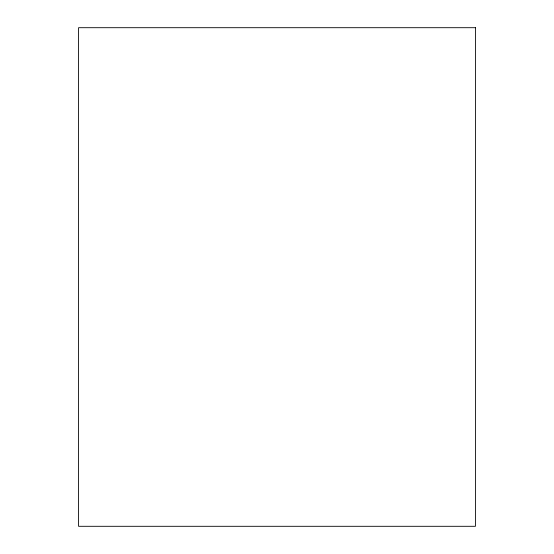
<?xml version="1.0" encoding="UTF-8"?>
<svg xmlns="http://www.w3.org/2000/svg" width="554" height="554" viewBox="0 0 554 554"><rect width="100%" height="100%" fill="white"/><g stroke="black" fill="none" stroke-linecap="round" stroke-linejoin="round"><path stroke-width="0.83" d="M475.422 27.7L78.578 27.7L78.578 526.3L475.422 526.3L475.422 27.7"/></g></svg>
